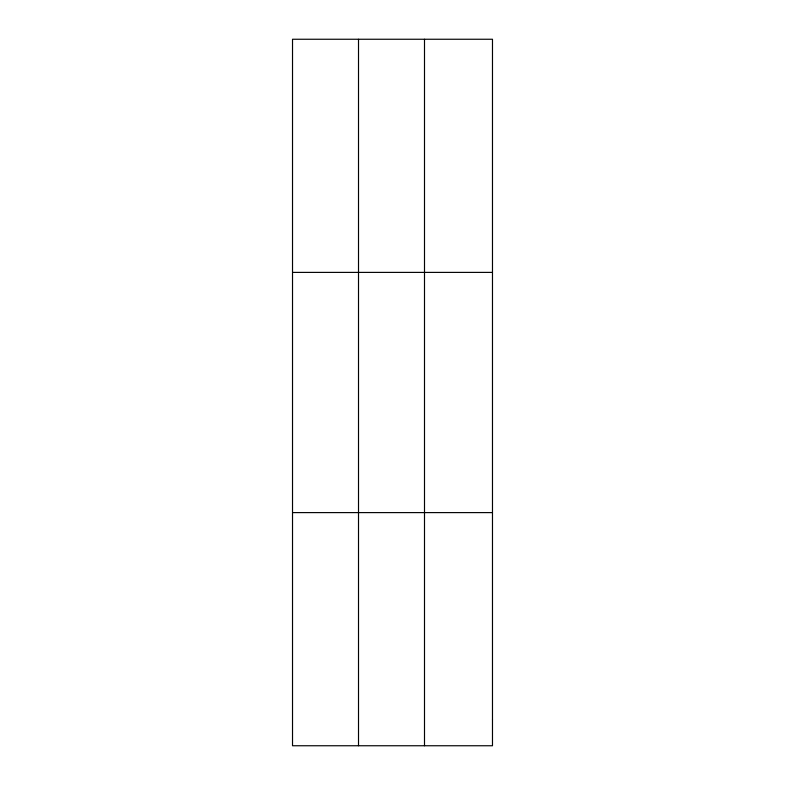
<?xml version="1.0" encoding="UTF-8"?>
<svg xmlns="http://www.w3.org/2000/svg" width="785" height="785" viewBox="0 0 785 785"><rect width="100%" height="100%" fill="white"/><g stroke="black" fill="none" stroke-linecap="round" stroke-linejoin="round"><path stroke-width="1.18" d="M358.51 39.25L358.51 745.75M424.499 39.25L424.499 745.75M292.52 272.395L492.48 272.395M292.52 512.605L492.48 512.605M492.48 719.845L492.48 745.75L292.52 745.75L292.52 39.25L492.48 39.25L492.48 719.845"/></g></svg>
